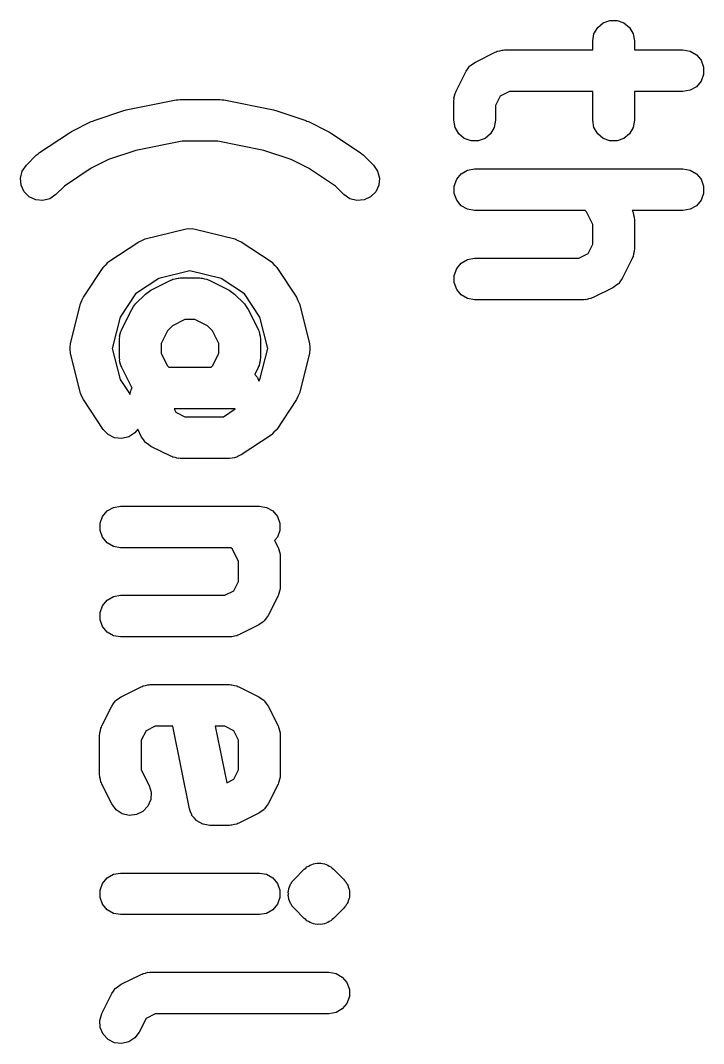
# Model space of a CAD drawing. Extents: x 105.5 to 202.9, y -138.6 to -44.
# Drawn here: x 197.99 to 202.91, y -79.88 to -72.52 of the extents above; entities that cross this region are included whole.
import ezdxf

# ---------------------------------------------------------------- set-up
doc = ezdxf.new("R2010")
doc.units = 0
doc.header["$MEASUREMENT"] = 0
doc.layers.add('BLACK', color=7, linetype='CONTINUOUS')

msp = doc.modelspace()

# ---------------------------------------------------------------- linework, layer by layer
at = {"layer": 'BLACK', "linetype": 'CONTINUOUS'}
for p, q in [((202.12, -72.6116), (202.147, -72.5664)), ((202.147, -72.5664), (202.186, -72.533)), ((202.186, -72.533), (202.235, -72.5151)), ((202.235, -72.5151), (202.287, -72.5151)), ((202.287, -72.5151), (202.336, -72.533)), ((202.336, -72.533), (202.376, -72.5664)), ((202.376, -72.5664), (202.402, -72.6116)), ((202.111, -72.6629), (202.12, -72.6116)), ((202.402, -72.6116), (202.411, -72.6629)), ((201.442, -72.7331), (201.459, -72.7281)), ((201.459, -72.7281), (201.467, -72.7286)), ((201.467, -72.7286), (201.476, -72.7271)), ((201.476, -72.7271), (202.111, -72.7271)), ((202.111, -72.7271), (202.111, -72.6629)), ((202.411, -72.6629), (202.411, -72.7271)), ((202.411, -72.7271), (202.761, -72.7271)), ((202.761, -72.7271), (202.813, -72.7362)), ((201.266, -72.8144), (201.409, -72.743)), ((201.409, -72.743), (201.417, -72.7405)), ((201.417, -72.7405), (201.424, -72.7362)), ((201.424, -72.7362), (201.442, -72.7331)), ((202.813, -72.7362), (202.858, -72.7622)), ((202.858, -72.7622), (202.891, -72.8021)), ((202.891, -72.8021), (202.909, -72.8511)), ((201.199, -72.8815), (201.212, -72.8638)), ((201.212, -72.8638), (201.224, -72.8454)), ((201.224, -72.8454), (201.227, -72.843)), ((201.227, -72.843), (201.23, -72.8396)), ((201.23, -72.8396), (201.248, -72.8275)), ((201.248, -72.8275), (201.266, -72.8144)), ((202.909, -72.8511), (202.909, -72.9032)), ((201.127, -73.0243), (201.199, -72.8815)), ((202.891, -72.9521), (202.858, -72.992)), ((202.909, -72.9032), (202.891, -72.9521)), ((201.125, -73.0326), (201.127, -73.0243)), ((202.813, -73.0181), (202.761, -73.0271)), ((202.858, -72.992), (202.813, -73.0181)), ((198.753, -73.1586), (199.111, -73.0872)), ((199.111, -73.0872), (199.125, -73.0869)), ((199.125, -73.0869), (199.14, -73.0843)), ((199.14, -73.0843), (199.426, -73.0843)), ((199.426, -73.0843), (199.44, -73.0869)), ((199.44, -73.0869), (199.455, -73.0872)), ((199.455, -73.0872), (199.812, -73.1586)), ((201.111, -73.0914), (201.113, -73.0829)), ((201.111, -73.2343), (201.111, -73.0914)), ((201.112, -73.0743), (201.117, -73.0574)), ((201.113, -73.0829), (201.112, -73.0743)), ((201.117, -73.0574), (201.12, -73.0401)), ((201.12, -73.0401), (201.125, -73.0326)), ((201.445, -73.0604), (201.411, -73.1268)), ((201.511, -73.0271), (201.445, -73.0604)), ((202.111, -73.0271), (201.511, -73.0271)), ((202.111, -73.2343), (202.111, -73.0271)), ((202.761, -73.0271), (202.411, -73.0271)), ((202.411, -73.0271), (202.411, -73.2343)), ((198.521, -73.2348), (198.735, -73.1634)), ((198.735, -73.1634), (198.745, -73.162)), ((198.745, -73.162), (198.753, -73.1586)), ((199.812, -73.1586), (199.821, -73.162)), ((199.821, -73.162), (199.83, -73.1634)), ((199.83, -73.1634), (200.045, -73.2348)), ((201.411, -73.1268), (201.411, -73.2343)), ((198.359, -73.3144), (198.501, -73.243)), ((198.501, -73.243), (198.512, -73.2399)), ((198.512, -73.2399), (198.521, -73.2348)), ((200.045, -73.2348), (200.054, -73.2399)), ((200.054, -73.2399), (200.064, -73.243)), ((200.064, -73.243), (200.207, -73.3144)), ((201.12, -73.2856), (201.111, -73.2343)), ((201.411, -73.2343), (201.402, -73.2856)), ((202.12, -73.2856), (202.111, -73.2343)), ((202.411, -73.2343), (202.402, -73.2856)), ((198.343, -73.3238), (198.351, -73.32)), ((198.351, -73.32), (198.359, -73.3144)), ((200.207, -73.3144), (200.215, -73.32)), ((200.215, -73.32), (200.223, -73.3238)), ((201.147, -73.3307), (201.12, -73.2856)), ((201.402, -73.2856), (201.376, -73.3307)), ((202.147, -73.3307), (202.12, -73.2856)), ((202.402, -73.2856), (202.376, -73.3307)), ((198.128, -73.4666), (198.343, -73.3238)), ((199.155, -73.3843), (198.821, -73.451)), ((199.411, -73.3843), (199.155, -73.3843)), ((199.744, -73.451), (199.411, -73.3843)), ((200.223, -73.3238), (200.437, -73.4666)), ((201.186, -73.3642), (201.147, -73.3307)), ((201.235, -73.382), (201.186, -73.3642)), ((201.287, -73.382), (201.235, -73.382)), ((201.336, -73.3642), (201.287, -73.382)), ((201.376, -73.3307), (201.336, -73.3642)), ((202.186, -73.3642), (202.147, -73.3307)), ((202.235, -73.382), (202.186, -73.3642)), ((202.287, -73.382), (202.235, -73.382)), ((202.336, -73.3642), (202.287, -73.382)), ((202.376, -73.3307), (202.336, -73.3642)), ((198.118, -73.4769), (198.128, -73.4666)), ((198.821, -73.451), (198.626, -73.5161)), ((199.94, -73.5161), (199.744, -73.451)), ((200.437, -73.4666), (200.448, -73.4769)), ((198.034, -73.5568), (198.105, -73.4854)), ((198.105, -73.4854), (198.118, -73.4769)), ((198.626, -73.5161), (198.501, -73.5786)), ((200.065, -73.5786), (199.94, -73.5161)), ((200.448, -73.4769), (200.46, -73.4854)), ((200.46, -73.4854), (200.532, -73.5568)), ((197.991, -73.6498), (198.004, -73.5995)), ((198.004, -73.5995), (198.034, -73.5568)), ((198.501, -73.5786), (198.307, -73.708)), ((200.259, -73.708), (200.065, -73.5786)), ((200.532, -73.5568), (200.562, -73.5995)), ((200.562, -73.5995), (200.575, -73.6498)), ((201.165, -73.6194), (201.21, -73.5933)), ((201.21, -73.5933), (201.261, -73.5843)), ((201.261, -73.5843), (202.761, -73.5843)), ((202.761, -73.5843), (202.813, -73.5933)), ((202.813, -73.5933), (202.858, -73.6194)), ((197.995, -73.7017), (197.991, -73.6498)), ((200.575, -73.6498), (200.571, -73.7017)), ((201.114, -73.7082), (201.132, -73.6593)), ((201.132, -73.6593), (201.165, -73.6194)), ((202.858, -73.6194), (202.891, -73.6593)), ((202.891, -73.6593), (202.909, -73.7082)), ((198.017, -73.7489), (197.995, -73.7017)), ((198.054, -73.7857), (198.017, -73.7489)), ((198.307, -73.708), (198.246, -73.7689)), ((200.32, -73.7689), (200.259, -73.708)), ((200.549, -73.7489), (200.512, -73.7857)), ((200.571, -73.7017), (200.549, -73.7489)), ((201.114, -73.7603), (201.114, -73.7082)), ((201.132, -73.8093), (201.114, -73.7603)), ((202.909, -73.7603), (202.891, -73.8093)), ((202.909, -73.7082), (202.909, -73.7603)), ((198.101, -73.8077), (198.054, -73.7857)), ((198.153, -73.8123), (198.101, -73.8077)), ((198.203, -73.7988), (198.153, -73.8123)), ((198.246, -73.7689), (198.203, -73.7988)), ((200.362, -73.7988), (200.32, -73.7689)), ((200.413, -73.8123), (200.362, -73.7988)), ((200.465, -73.8077), (200.413, -73.8123)), ((200.512, -73.7857), (200.465, -73.8077)), ((201.165, -73.8492), (201.132, -73.8093)), ((202.891, -73.8093), (202.858, -73.8492)), ((201.21, -73.8752), (201.165, -73.8492)), ((201.261, -73.8843), (201.21, -73.8752)), ((202.056, -73.8843), (201.261, -73.8843)), ((202.067, -73.8946), (202.056, -73.8843)), ((202.111, -73.984), (202.067, -73.8946)), ((202.761, -73.8843), (202.396, -73.8843)), ((202.396, -73.8843), (202.398, -73.8898)), ((202.398, -73.8898), (202.402, -73.8973)), ((202.402, -73.8973), (202.405, -73.9146)), ((202.813, -73.8752), (202.761, -73.8843)), ((202.858, -73.8492), (202.813, -73.8752)), ((202.405, -73.9146), (202.41, -73.9314)), ((202.41, -73.9314), (202.41, -73.9401)), ((202.41, -73.9401), (202.411, -73.9486)), ((202.411, -73.9486), (202.411, -74.1629)), ((198.889, -74.0888), (199.175, -74.0173)), ((199.175, -74.0173), (199.186, -74.0166)), ((199.186, -74.0166), (199.196, -74.0137)), ((199.196, -74.0137), (199.211, -74.0148)), ((199.211, -74.0148), (199.227, -74.0137)), ((199.227, -74.0137), (199.237, -74.0166)), ((199.237, -74.0166), (199.248, -74.0173)), ((199.248, -74.0173), (199.534, -74.0888)), ((202.111, -74.1274), (202.111, -73.984)), ((198.628, -74.2523), (198.843, -74.1095)), ((198.843, -74.1095), (198.866, -74.0992)), ((198.866, -74.0992), (198.889, -74.0888)), ((199.534, -74.0888), (199.557, -74.0992)), ((199.557, -74.0992), (199.58, -74.1095)), ((199.58, -74.1095), (199.795, -74.2523)), ((202.078, -74.1939), (202.111, -74.1274)), ((202.012, -74.2271), (202.078, -74.1939)), ((202.405, -74.1969), (202.402, -74.2142)), ((202.41, -74.18), (202.405, -74.1969)), ((202.411, -74.1629), (202.41, -74.1714)), ((202.41, -74.1714), (202.41, -74.18)), ((198.591, -74.2883), (198.607, -74.2727)), ((198.607, -74.2727), (198.623, -74.2563)), ((198.623, -74.2563), (198.626, -74.2547)), ((198.626, -74.2547), (198.628, -74.2523)), ((199.795, -74.2523), (199.797, -74.2547)), ((199.797, -74.2547), (199.8, -74.2563)), ((199.8, -74.2563), (199.816, -74.2727)), ((199.816, -74.2727), (199.832, -74.2883)), ((201.132, -74.3021), (201.165, -74.2622)), ((201.165, -74.2622), (201.21, -74.2362)), ((201.21, -74.2362), (201.261, -74.2271)), ((201.261, -74.2271), (202.012, -74.2271)), ((202.396, -74.2299), (202.324, -74.3728)), ((202.398, -74.2217), (202.396, -74.2299)), ((202.402, -74.2142), (202.398, -74.2217)), ((198.444, -74.5082), (198.587, -74.2939)), ((198.587, -74.2939), (198.589, -74.2914)), ((198.589, -74.2914), (198.591, -74.2883)), ((199.211, -74.3175), (198.987, -74.3735)), ((199.436, -74.3735), (199.211, -74.3175)), ((199.832, -74.2883), (199.834, -74.2914)), ((199.834, -74.2914), (199.836, -74.2939)), ((199.836, -74.2939), (199.979, -74.5082)), ((201.114, -74.3511), (201.132, -74.3021)), ((201.114, -74.4032), (201.114, -74.3511)), ((198.987, -74.3735), (198.82, -74.4853)), ((198.93, -74.4573), (199.073, -74.3858)), ((199.073, -74.3858), (199.081, -74.3834)), ((199.081, -74.3834), (199.089, -74.379)), ((199.089, -74.379), (199.106, -74.376)), ((199.106, -74.376), (199.123, -74.371)), ((199.123, -74.371), (199.131, -74.3715)), ((199.131, -74.3715), (199.14, -74.37)), ((199.14, -74.37), (199.283, -74.37)), ((199.283, -74.37), (199.291, -74.3715)), ((199.291, -74.3715), (199.3, -74.371)), ((199.3, -74.371), (199.317, -74.376)), ((199.317, -74.376), (199.334, -74.379)), ((199.334, -74.379), (199.342, -74.3834)), ((199.342, -74.3834), (199.35, -74.3858)), ((199.35, -74.3858), (199.493, -74.4573)), ((199.603, -74.4853), (199.436, -74.3735)), ((201.132, -74.4521), (201.114, -74.4032)), ((202.293, -74.4146), (202.275, -74.4268)), ((202.296, -74.4113), (202.293, -74.4146)), ((202.299, -74.4088), (202.296, -74.4113)), ((202.311, -74.3905), (202.299, -74.4088)), ((202.324, -74.3728), (202.311, -74.3905)), ((198.82, -74.4853), (198.708, -74.653)), ((198.82, -74.5568), (198.891, -74.4854)), ((198.891, -74.4854), (198.911, -74.4716)), ((198.911, -74.4716), (198.93, -74.4573)), ((199.493, -74.4573), (199.512, -74.4716)), ((199.512, -74.4716), (199.532, -74.4854)), ((199.532, -74.4854), (199.603, -74.5568)), ((199.715, -74.653), (199.603, -74.4853)), ((201.165, -74.492), (201.132, -74.4521)), ((201.21, -74.5181), (201.165, -74.492)), ((202.257, -74.4399), (202.114, -74.5113)), ((202.275, -74.4268), (202.257, -74.4399)), ((198.352, -74.8408), (198.423, -74.555)), ((198.423, -74.555), (198.433, -74.5317)), ((198.433, -74.5317), (198.444, -74.5082)), ((198.806, -74.5765), (198.82, -74.5568)), ((199.603, -74.5568), (199.617, -74.5765)), ((199.979, -74.5082), (199.989, -74.5317)), ((199.989, -74.5317), (200, -74.555)), ((200, -74.555), (200.071, -74.8408)), ((201.261, -74.5271), (201.21, -74.5181)), ((202.047, -74.5271), (201.261, -74.5271)), ((202.056, -74.5256), (202.047, -74.5271)), ((202.064, -74.5262), (202.056, -74.5256)), ((202.081, -74.5211), (202.064, -74.5262)), ((202.098, -74.5181), (202.081, -74.5211)), ((202.106, -74.5138), (202.098, -74.5181)), ((202.114, -74.5113), (202.106, -74.5138)), ((198.72, -74.7386), (198.792, -74.5958)), ((198.792, -74.5958), (198.806, -74.5765)), ((199.617, -74.5765), (199.631, -74.5958)), ((199.631, -74.5958), (199.703, -74.7386)), ((198.708, -74.653), (198.652, -74.8771)), ((199.086, -74.7147), (199.049, -74.7517)), ((199.175, -74.67), (199.086, -74.7147)), ((199.247, -74.67), (199.175, -74.67)), ((199.337, -74.7147), (199.247, -74.67)), ((199.374, -74.7517), (199.337, -74.7147)), ((199.771, -74.8771), (199.715, -74.653)), ((198.705, -74.7886), (198.71, -74.7717)), ((198.706, -74.7972), (198.705, -74.7886)), ((198.71, -74.7717), (198.713, -74.7544)), ((198.713, -74.7544), (198.718, -74.7469)), ((198.718, -74.7469), (198.72, -74.7386)), ((199.049, -74.7517), (199.004, -74.8411)), ((199.419, -74.8411), (199.374, -74.7517)), ((199.703, -74.7386), (199.705, -74.7469)), ((199.705, -74.7469), (199.71, -74.7544)), ((199.71, -74.7544), (199.713, -74.7717)), ((199.713, -74.7717), (199.718, -74.7886)), ((199.718, -74.7886), (199.717, -74.7972)), ((198.348, -74.8616), (198.351, -74.8513)), ((198.349, -74.8771), (198.348, -74.8616)), ((198.351, -74.8513), (198.352, -74.8408)), ((198.704, -74.8057), (198.706, -74.7972)), ((198.704, -74.9486), (198.704, -74.8057)), ((199.004, -74.8411), (199.004, -74.9132)), ((199.419, -74.9132), (199.419, -74.8411)), ((199.717, -74.7972), (199.719, -74.8057)), ((199.719, -74.8057), (199.719, -74.9486)), ((200.071, -74.8408), (200.072, -74.8514)), ((200.072, -74.8514), (200.075, -74.8616)), ((200.075, -74.8616), (200.074, -74.8771)), ((198.348, -74.8927), (198.349, -74.8771)), ((198.351, -74.9029), (198.348, -74.8927)), ((198.352, -74.9135), (198.351, -74.9029)), ((198.423, -75.1992), (198.352, -74.9135)), ((198.652, -74.8771), (198.708, -75.1013)), ((199.004, -74.9132), (199.049, -75.0026)), ((199.374, -75.0026), (199.419, -74.9132)), ((199.715, -75.1013), (199.771, -74.8771)), ((200.071, -74.9135), (200, -75.1992)), ((200.072, -74.9029), (200.071, -74.9135)), ((200.075, -74.8927), (200.072, -74.9029)), ((200.074, -74.8771), (200.075, -74.8927)), ((198.706, -74.9571), (198.704, -74.9486)), ((198.705, -74.9657), (198.706, -74.9571)), ((198.71, -74.9826), (198.705, -74.9657)), ((198.713, -74.9999), (198.71, -74.9826)), ((198.718, -75.0074), (198.713, -74.9999)), ((198.72, -75.0157), (198.718, -75.0074)), ((199.049, -75.0026), (199.059, -75.0129)), ((199.059, -75.0129), (199.364, -75.0129)), ((199.364, -75.0129), (199.374, -75.0026)), ((199.705, -75.0074), (199.703, -75.0157)), ((199.71, -74.9999), (199.705, -75.0074)), ((199.713, -74.9826), (199.71, -74.9999)), ((199.718, -74.9657), (199.713, -74.9826)), ((199.719, -74.9486), (199.717, -74.9571)), ((199.717, -74.9571), (199.718, -74.9657)), ((198.792, -75.1585), (198.72, -75.0157)), ((199.703, -75.0157), (199.679, -75.0641)), ((199.679, -75.0641), (199.698, -75.0879)), ((199.698, -75.0879), (199.707, -75.1126)), ((198.708, -75.1013), (198.78, -75.2089)), ((198.795, -75.1633), (198.792, -75.1585)), ((199.707, -75.1126), (199.715, -75.1013)), ((198.433, -75.2226), (198.423, -75.1992)), ((198.444, -75.2461), (198.433, -75.2226)), ((198.78, -75.2089), (198.781, -75.2023)), ((198.781, -75.2023), (198.785, -75.183)), ((198.785, -75.183), (198.788, -75.1773)), ((198.788, -75.1773), (198.79, -75.1709)), ((198.79, -75.1709), (198.795, -75.1633)), ((199.989, -75.2226), (199.979, -75.2461)), ((200, -75.1992), (199.989, -75.2226)), ((198.587, -75.4603), (198.444, -75.2461)), ((199.979, -75.2461), (199.836, -75.4603)), ((199.097, -75.3129), (199.109, -75.3368)), ((199.537, -75.3129), (199.097, -75.3129)), ((199.109, -75.3368), (199.175, -75.37)), ((199.175, -75.37), (199.452, -75.37)), ((199.452, -75.37), (199.537, -75.3129)), ((198.623, -75.498), (198.587, -75.4603)), ((198.669, -75.5211), (198.623, -75.498)), ((198.721, -75.5268), (198.669, -75.5211)), ((198.772, -75.5145), (198.721, -75.5268)), ((198.815, -75.4856), (198.772, -75.5145)), ((198.835, -75.459), (198.815, -75.4856)), ((198.863, -75.5157), (198.835, -75.459)), ((198.876, -75.5333), (198.863, -75.5157)), ((199.795, -75.5019), (199.58, -75.6448)), ((199.797, -75.4996), (199.795, -75.5019)), ((199.8, -75.498), (199.797, -75.4996)), ((199.816, -75.4816), (199.8, -75.498)), ((199.832, -75.466), (199.816, -75.4816)), ((199.834, -75.4629), (199.832, -75.466)), ((199.836, -75.4603), (199.834, -75.4629)), ((198.888, -75.5517), (198.876, -75.5333)), ((198.892, -75.5542), (198.888, -75.5517)), ((198.894, -75.5575), (198.892, -75.5542)), ((198.912, -75.5696), (198.894, -75.5575)), ((198.93, -75.5827), (198.912, -75.5696)), ((199.073, -75.6542), (198.93, -75.5827)), ((199.081, -75.6566), (199.073, -75.6542)), ((199.089, -75.661), (199.081, -75.6566)), ((199.106, -75.664), (199.089, -75.661)), ((199.123, -75.669), (199.106, -75.664)), ((199.131, -75.6685), (199.123, -75.669)), ((199.14, -75.67), (199.131, -75.6685)), ((199.497, -75.67), (199.14, -75.67)), ((199.515, -75.6669), (199.497, -75.67)), ((199.533, -75.6657), (199.515, -75.6669)), ((199.54, -75.6624), (199.533, -75.6657)), ((199.548, -75.661), (199.54, -75.6624)), ((199.564, -75.652), (199.548, -75.661)), ((199.58, -75.6448), (199.564, -75.652)), ((198.615, -76.048), (198.66, -76.0219)), ((198.66, -76.0219), (198.711, -76.0129)), ((198.711, -76.0129), (199.711, -76.0129)), ((199.711, -76.0129), (199.763, -76.0219)), ((199.763, -76.0219), (199.808, -76.048)), ((198.564, -76.1368), (198.582, -76.0879)), ((198.582, -76.0879), (198.615, -76.048)), ((199.808, -76.048), (199.841, -76.0879)), ((199.841, -76.0879), (199.859, -76.1368)), ((198.564, -76.1889), (198.564, -76.1368)), ((198.582, -76.2379), (198.564, -76.1889)), ((199.859, -76.1889), (199.841, -76.2379)), ((199.859, -76.1368), (199.859, -76.1889)), ((198.615, -76.2778), (198.582, -76.2379)), ((199.841, -76.2379), (199.821, -76.2616)), ((199.821, -76.2616), (199.846, -76.3101)), ((198.66, -76.3038), (198.615, -76.2778)), ((198.711, -76.3129), (198.66, -76.3038)), ((199.506, -76.3129), (198.711, -76.3129)), ((199.517, -76.3231), (199.506, -76.3129)), ((199.561, -76.4126), (199.517, -76.3231)), ((199.846, -76.3101), (199.848, -76.3183)), ((199.848, -76.3183), (199.852, -76.3258)), ((199.852, -76.3258), (199.855, -76.3431)), ((199.561, -76.556), (199.561, -76.4126)), ((199.855, -76.3431), (199.86, -76.36)), ((199.86, -76.36), (199.86, -76.3686)), ((199.86, -76.3686), (199.861, -76.3771)), ((199.861, -76.3771), (199.861, -76.5914)), ((199.528, -76.6225), (199.561, -76.556)), ((199.462, -76.6557), (199.528, -76.6225)), ((199.855, -76.6254), (199.852, -76.6427)), ((199.86, -76.6086), (199.855, -76.6254)), ((199.861, -76.5914), (199.86, -76.5999)), ((199.86, -76.5999), (199.86, -76.6086)), ((198.582, -76.7307), (198.615, -76.6908)), ((198.615, -76.6908), (198.66, -76.6648)), ((198.66, -76.6648), (198.711, -76.6557)), ((198.711, -76.6557), (199.462, -76.6557)), ((199.846, -76.6585), (199.774, -76.8014)), ((199.848, -76.6502), (199.846, -76.6585)), ((199.852, -76.6427), (199.848, -76.6502)), ((198.564, -76.7797), (198.582, -76.7307)), ((198.564, -76.8318), (198.564, -76.7797)), ((198.582, -76.8807), (198.564, -76.8318)), ((199.725, -76.8553), (199.707, -76.8684)), ((199.743, -76.8432), (199.725, -76.8553)), ((199.746, -76.8399), (199.743, -76.8432)), ((199.749, -76.8374), (199.746, -76.8399)), ((199.761, -76.819), (199.749, -76.8374)), ((199.774, -76.8014), (199.761, -76.819)), ((198.615, -76.9206), (198.582, -76.8807)), ((198.66, -76.9467), (198.615, -76.9206)), ((199.707, -76.8684), (199.564, -76.9399)), ((198.711, -76.9557), (198.66, -76.9467)), ((199.497, -76.9557), (198.711, -76.9557)), ((199.506, -76.9542), (199.497, -76.9557)), ((199.514, -76.9547), (199.506, -76.9542)), ((199.531, -76.9497), (199.514, -76.9547)), ((199.548, -76.9467), (199.531, -76.9497)), ((199.556, -76.9423), (199.548, -76.9467)), ((199.564, -76.9399), (199.556, -76.9423)), ((198.892, -77.3046), (198.909, -77.2996)), ((198.909, -77.2996), (198.917, -77.3001)), ((198.917, -77.3001), (198.926, -77.2986)), ((198.926, -77.2986), (199.497, -77.2986)), ((199.497, -77.2986), (199.506, -77.3001)), ((199.506, -77.3001), (199.514, -77.2996)), ((199.514, -77.2996), (199.531, -77.3046)), ((198.716, -77.3858), (198.859, -77.3144)), ((198.859, -77.3144), (198.867, -77.3119)), ((198.867, -77.3119), (198.874, -77.3076)), ((198.874, -77.3076), (198.892, -77.3046)), ((199.531, -77.3046), (199.548, -77.3076)), ((199.548, -77.3076), (199.556, -77.3119)), ((199.556, -77.3119), (199.564, -77.3144)), ((199.564, -77.3144), (199.707, -77.3858)), ((198.649, -77.4529), (198.662, -77.4352)), ((198.662, -77.4352), (198.674, -77.4169)), ((198.674, -77.4169), (198.677, -77.4144)), ((198.677, -77.4144), (198.68, -77.4111)), ((198.68, -77.4111), (198.698, -77.399)), ((198.698, -77.399), (198.716, -77.3858)), ((199.707, -77.3858), (199.725, -77.3989)), ((199.725, -77.3989), (199.743, -77.4111)), ((199.743, -77.4111), (199.746, -77.4144)), ((199.746, -77.4144), (199.749, -77.4169)), ((199.749, -77.4169), (199.761, -77.4352)), ((199.761, -77.4352), (199.774, -77.4529)), ((198.577, -77.5958), (198.649, -77.4529)), ((199.774, -77.4529), (199.846, -77.5958)), ((198.561, -77.6629), (198.563, -77.6543)), ((198.561, -77.9486), (198.561, -77.6629)), ((198.562, -77.6457), (198.567, -77.6289)), ((198.563, -77.6543), (198.562, -77.6457)), ((198.567, -77.6289), (198.57, -77.6116)), ((198.57, -77.6116), (198.575, -77.6041)), ((198.575, -77.6041), (198.577, -77.5958)), ((198.895, -77.6318), (198.861, -77.6983)), ((198.961, -77.5986), (198.895, -77.6318)), ((199.088, -77.5986), (198.961, -77.5986)), ((199.207, -78.1923), (199.088, -77.5986)), ((199.394, -77.5986), (199.476, -78.0058)), ((199.462, -77.5986), (199.394, -77.5986)), ((199.528, -77.6318), (199.462, -77.5986)), ((199.561, -77.6983), (199.528, -77.6318)), ((199.846, -77.5958), (199.848, -77.6041)), ((199.848, -77.6041), (199.852, -77.6116)), ((199.852, -77.6116), (199.855, -77.6289)), ((199.855, -77.6289), (199.86, -77.6457)), ((199.86, -77.6457), (199.86, -77.6543)), ((199.86, -77.6543), (199.861, -77.6629)), ((199.861, -77.6629), (199.861, -77.9486)), ((198.861, -77.6983), (198.861, -77.9132)), ((199.561, -77.9132), (199.561, -77.6983)), ((198.563, -77.9571), (198.561, -77.9486)), ((198.562, -77.9657), (198.563, -77.9571)), ((198.861, -77.9132), (198.917, -78.0243)), ((199.528, -77.9796), (199.561, -77.9132)), ((199.861, -77.9486), (199.86, -77.9571)), ((199.86, -77.9571), (199.86, -77.9657)), ((198.567, -77.9826), (198.562, -77.9657)), ((198.57, -77.9999), (198.567, -77.9826)), ((198.575, -78.0074), (198.57, -77.9999)), ((198.577, -78.0157), (198.575, -78.0074)), ((198.649, -78.1585), (198.577, -78.0157)), ((198.917, -78.0243), (198.932, -78.0743)), ((199.476, -78.0058), (199.528, -77.9796)), ((199.846, -78.0157), (199.774, -78.1585)), ((199.848, -78.0074), (199.846, -78.0157)), ((199.852, -77.9999), (199.848, -78.0074)), ((199.855, -77.9826), (199.852, -77.9999)), ((199.86, -77.9657), (199.855, -77.9826)), ((198.932, -78.0743), (198.929, -78.1263)), ((198.68, -78.2004), (198.649, -78.1585)), ((198.908, -78.1741), (198.872, -78.2119)), ((198.929, -78.1263), (198.908, -78.1741)), ((199.761, -78.1762), (199.749, -78.1946)), ((199.774, -78.1585), (199.761, -78.1762)), ((198.723, -78.2291), (198.68, -78.2004)), ((198.774, -78.2412), (198.723, -78.2291)), ((198.826, -78.2352), (198.774, -78.2412)), ((198.872, -78.2119), (198.826, -78.2352)), ((199.216, -78.215), (199.207, -78.1923)), ((199.224, -78.2379), (199.216, -78.215)), ((199.225, -78.2392), (199.224, -78.2379)), ((199.226, -78.2408), (199.225, -78.2392)), ((199.242, -78.2591), (199.226, -78.2408)), ((199.707, -78.2256), (199.564, -78.297)), ((199.725, -78.2125), (199.707, -78.2256)), ((199.743, -78.2004), (199.725, -78.2125)), ((199.746, -78.197), (199.743, -78.2004)), ((199.749, -78.1946), (199.746, -78.197)), ((199.258, -78.2778), (199.242, -78.2591)), ((199.259, -78.2786), (199.258, -78.2778)), ((199.261, -78.2799), (199.259, -78.2786)), ((199.282, -78.2916), (199.261, -78.2799)), ((199.303, -78.3038), (199.282, -78.2916)), ((199.305, -78.3041), (199.303, -78.3038)), ((199.306, -78.3049), (199.305, -78.3041)), ((199.33, -78.3086), (199.306, -78.3049)), ((199.354, -78.3129), (199.33, -78.3086)), ((199.497, -78.3129), (199.354, -78.3129)), ((199.506, -78.3114), (199.497, -78.3129)), ((199.514, -78.3119), (199.506, -78.3114)), ((199.531, -78.3069), (199.514, -78.3119)), ((199.548, -78.3038), (199.531, -78.3069)), ((199.556, -78.2995), (199.548, -78.3038)), ((199.564, -78.297), (199.556, -78.2995)), ((200.034, -78.6282), (200.045, -78.6207)), ((200.045, -78.6207), (200.054, -78.6114)), ((200.054, -78.6114), (200.066, -78.6059)), ((200.066, -78.6059), (200.077, -78.5983)), ((200.077, -78.5983), (200.089, -78.5949)), ((200.089, -78.5949), (200.101, -78.5894)), ((200.101, -78.5894), (200.114, -78.5883)), ((200.114, -78.5883), (200.127, -78.5849)), ((200.127, -78.5849), (200.14, -78.586)), ((200.14, -78.586), (200.153, -78.5849)), ((200.153, -78.5849), (200.166, -78.5883)), ((200.166, -78.5883), (200.179, -78.5894)), ((200.179, -78.5894), (200.191, -78.5949)), ((200.191, -78.5949), (200.203, -78.5983)), ((200.203, -78.5983), (200.214, -78.6059)), ((200.214, -78.6059), (200.226, -78.6114)), ((200.226, -78.6114), (200.235, -78.6207)), ((200.235, -78.6207), (200.246, -78.6282)), ((198.582, -78.7307), (198.615, -78.6908)), ((198.615, -78.6908), (198.66, -78.6648)), ((198.66, -78.6648), (198.711, -78.6557)), ((198.711, -78.6557), (199.711, -78.6557)), ((199.711, -78.6557), (199.763, -78.6648)), ((199.763, -78.6648), (199.808, -78.6908)), ((199.808, -78.6908), (199.841, -78.7307)), ((199.955, -78.7104), (199.963, -78.6996)), ((199.963, -78.6996), (200.034, -78.6282)), ((200.246, -78.6282), (200.317, -78.6996)), ((200.317, -78.6996), (200.325, -78.7104)), ((198.564, -78.7797), (198.582, -78.7307)), ((199.841, -78.7307), (199.859, -78.7797)), ((199.921, -78.7797), (199.923, -78.7735)), ((199.923, -78.7735), (199.924, -78.7669)), ((199.924, -78.7669), (199.929, -78.755)), ((199.929, -78.755), (199.933, -78.7423)), ((199.933, -78.7423), (199.936, -78.7369)), ((199.936, -78.7369), (199.939, -78.7307)), ((199.939, -78.7307), (199.943, -78.7257)), ((199.943, -78.7257), (199.946, -78.7197)), ((199.946, -78.7197), (199.955, -78.7104)), ((200.325, -78.7104), (200.334, -78.7197)), ((200.334, -78.7197), (200.337, -78.7257)), ((200.337, -78.7257), (200.341, -78.7307)), ((200.341, -78.7307), (200.344, -78.7369)), ((200.344, -78.7369), (200.347, -78.7423)), ((200.347, -78.7423), (200.351, -78.755)), ((200.351, -78.755), (200.356, -78.7669)), ((200.356, -78.7669), (200.357, -78.7735)), ((200.357, -78.7735), (200.359, -78.7797)), ((198.564, -78.8318), (198.564, -78.7797)), ((198.582, -78.8807), (198.564, -78.8318)), ((199.859, -78.8318), (199.841, -78.8807)), ((199.859, -78.7797), (199.859, -78.8318)), ((199.919, -78.7926), (199.921, -78.7863)), ((199.92, -78.8057), (199.919, -78.7926)), ((199.919, -78.8188), (199.92, -78.8057)), ((199.921, -78.8252), (199.919, -78.8188)), ((199.921, -78.7863), (199.921, -78.7797)), ((199.921, -78.8318), (199.921, -78.8252)), ((199.923, -78.838), (199.921, -78.8318)), ((199.924, -78.8445), (199.923, -78.838)), ((199.929, -78.8564), (199.924, -78.8445)), ((200.356, -78.8445), (200.351, -78.8564)), ((200.357, -78.838), (200.356, -78.8445)), ((200.359, -78.8318), (200.357, -78.838)), ((200.359, -78.7797), (200.359, -78.7863)), ((200.359, -78.7863), (200.361, -78.7926)), ((200.361, -78.8188), (200.359, -78.8252)), ((200.359, -78.8252), (200.359, -78.8318)), ((200.361, -78.7926), (200.36, -78.8057)), ((200.36, -78.8057), (200.361, -78.8188)), ((198.615, -78.9206), (198.582, -78.8807)), ((198.66, -78.9467), (198.615, -78.9206)), ((199.808, -78.9206), (199.763, -78.9467)), ((199.841, -78.8807), (199.808, -78.9206)), ((199.933, -78.8691), (199.929, -78.8564)), ((199.936, -78.8745), (199.933, -78.8691)), ((199.939, -78.8807), (199.936, -78.8745)), ((199.943, -78.8858), (199.939, -78.8807)), ((199.946, -78.8918), (199.943, -78.8858)), ((199.955, -78.901), (199.946, -78.8918)), ((199.963, -78.9118), (199.955, -78.901)), ((200.034, -78.9832), (199.963, -78.9118)), ((200.317, -78.9118), (200.246, -78.9832)), ((200.325, -78.901), (200.317, -78.9118)), ((200.334, -78.8918), (200.325, -78.901)), ((200.337, -78.8858), (200.334, -78.8918)), ((200.341, -78.8807), (200.337, -78.8858)), ((200.344, -78.8745), (200.341, -78.8807)), ((200.347, -78.8691), (200.344, -78.8745)), ((200.351, -78.8564), (200.347, -78.8691)), ((198.711, -78.9557), (198.66, -78.9467)), ((199.711, -78.9557), (198.711, -78.9557)), ((199.763, -78.9467), (199.711, -78.9557)), ((200.045, -78.9907), (200.034, -78.9832)), ((200.054, -79), (200.045, -78.9907)), ((200.235, -78.9907), (200.226, -79)), ((200.246, -78.9832), (200.235, -78.9907)), ((200.066, -79.0056), (200.054, -79)), ((200.077, -79.0131), (200.066, -79.0056)), ((200.089, -79.0165), (200.077, -79.0131)), ((200.101, -79.022), (200.089, -79.0165)), ((200.114, -79.0232), (200.101, -79.022)), ((200.127, -79.0266), (200.114, -79.0232)), ((200.14, -79.0254), (200.127, -79.0266)), ((200.153, -79.0266), (200.14, -79.0254)), ((200.166, -79.0232), (200.153, -79.0266)), ((200.179, -79.022), (200.166, -79.0232)), ((200.191, -79.0165), (200.179, -79.022)), ((200.203, -79.0131), (200.191, -79.0165)), ((200.214, -79.0056), (200.203, -79.0131)), ((200.226, -79), (200.214, -79.0056)), ((198.716, -79.4573), (198.859, -79.3858)), ((198.859, -79.3858), (198.867, -79.3834)), ((198.867, -79.3834), (198.874, -79.379)), ((198.874, -79.379), (198.892, -79.376)), ((198.892, -79.376), (198.909, -79.371)), ((198.909, -79.371), (198.917, -79.3715)), ((198.917, -79.3715), (198.926, -79.37)), ((198.926, -79.37), (200.211, -79.37)), ((200.211, -79.37), (200.263, -79.379)), ((200.263, -79.379), (200.308, -79.4051)), ((200.308, -79.4051), (200.341, -79.445)), ((198.649, -79.5243), (198.662, -79.5067)), ((198.662, -79.5067), (198.674, -79.4883)), ((198.674, -79.4883), (198.677, -79.4858)), ((198.677, -79.4858), (198.68, -79.4825)), ((198.68, -79.4825), (198.698, -79.4704)), ((198.698, -79.4704), (198.716, -79.4573)), ((200.341, -79.445), (200.359, -79.494)), ((200.359, -79.494), (200.359, -79.546)), ((198.577, -79.6672), (198.649, -79.5243)), ((200.359, -79.546), (200.341, -79.595)), ((200.308, -79.6349), (200.263, -79.661)), ((200.341, -79.595), (200.308, -79.6349)), ((198.562, -79.7171), (198.577, -79.6672)), ((198.566, -79.7691), (198.562, -79.7171)), ((198.895, -79.7032), (198.846, -79.8014)), ((198.961, -79.67), (198.895, -79.7032)), ((200.211, -79.67), (198.961, -79.67)), ((200.263, -79.661), (200.211, -79.67)), ((198.586, -79.8169), (198.566, -79.7691)), ((198.846, -79.8014), (198.815, -79.8432)), ((198.622, -79.8548), (198.586, -79.8169)), ((198.669, -79.8781), (198.622, -79.8548)), ((198.72, -79.884), (198.669, -79.8781)), ((198.771, -79.8719), (198.72, -79.884)), ((198.815, -79.8432), (198.771, -79.8719))]:
    msp.add_line(p, q, dxfattribs=at)

doc.saveas('drawing.dxf')
